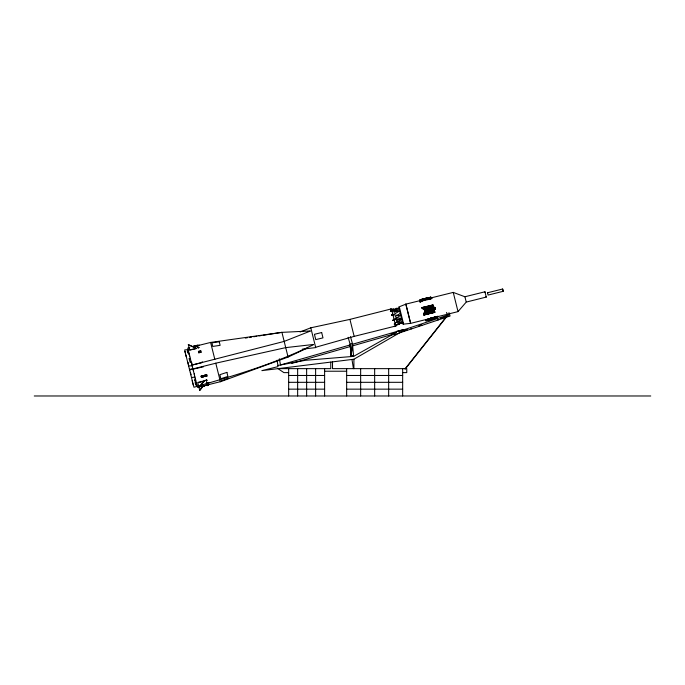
<?xml version="1.0" encoding="UTF-8"?>
<svg xmlns="http://www.w3.org/2000/svg" width="685" height="685" viewBox="0 0 685 685"><rect width="100%" height="100%" fill="white"/><g stroke="black" fill="none" stroke-linecap="round" stroke-linejoin="round"><path stroke-width="1.03" d="M433.879 308.378L434.812 309.56L434.196 309.68L433.622 307.359L434.221 307.214L434.812 309.56M434.675 309.046L435.138 308.952L434.787 307.488L433.622 307.359L434.239 307.24M392.214 314.406L392.085 315.271M392.154 315.34L393.121 315.502L392.034 315.109L392.805 314.244M392.008 314.954L392.856 314.432L391.88 314.997L393.019 315.109L392.025 314.826M352.433 343.545L351.011 356.585L350.112 344.204L352.433 343.545L353.614 356.38L305.519 360.276L277.964 365.456L277.964 366.621L261.85 370.645L353.905 359.223L403.217 330.709L403.217 329.827L396.469 331.42L396.469 332.293L353.614 356.38L351.011 355.883L353.614 356.38M352.569 343.553L351.157 355.9L353.554 355.703M352.39 346.285L352.629 344.23L350.437 336.626M395.356 324.459L394.5 324.476L394.329 323.791M437.287 316.701C435.232 317.549 439.813 315.665 437.355 316.924M196.98 345.882L197.143 345.189C204.301 345.009 191.911 346.773 199.446 345.394M197.015 346.002L197.143 345.189M193.641 346.747L193.872 346.053C199.643 345.163 192.237 348.263 193.872 346.053M435.472 316.693L428.245 319.03L428.151 319.869L425.531 319.698L427.26 320.066M394.209 326.265L395.673 325.717M423.681 314.458L425.325 310.485L422.088 308.156L425.376 310.553L423.809 315.066L434.855 312.326L433.006 304.928L422.123 307.539L422.26 307.967L432.851 305.279L434.761 312.035L426.395 314.192L424.572 307.026M434.333 307.616L435.283 307.83L435.138 308.952M395.091 323.406L394.312 324.236M431.559 297.847L430.976 298.309L430.831 297.162L419.794 299.987L422.106 299.071M420.975 300.775L422.251 299.747M425.445 307.462L425.959 310.647L428.442 306.546L433.81 309.971L433.468 309.355M429.606 306.64L433.545 309.029L433.322 308.181M425.368 308.25L426.121 307.171L434.247 312L433.408 312.206L425.513 307.505M425.488 308.721L426.353 307.3M431.833 312.617L425.522 308.841L426.609 307.034L434.179 311.444M433.408 312.214L434.016 311.024L427.115 306.923L425.839 309.021M426.609 307.753L426.926 307.222M425.736 309.68L427.32 307.043M426.404 310.605L425.873 310.288L430.394 312.899L433.254 308.13L429.992 306.161L433.382 308.61L430.882 312.788L425.77 309.8L427.586 306.794L433.896 310.536L432.843 312.3L425.325 307.805L425.65 307.282L433.768 312.12L434.119 311.521M425.924 310.211L428.056 306.675L433.768 310.048L434.059 310.947L427.457 307.017M428.356 306.829L426.044 310.699L429.897 313.019L433.211 307.685M428.442 307.188L428.759 306.657M426.087 311.136L429.024 306.4L433.528 309.081L431.387 312.651L425.642 309.312L427.08 310.177M426.216 311.624L429.247 306.529L426.301 311.666L428.938 313.268L430.334 312.985L428.887 312.095M429.058 307.548L429.563 306.717M426.327 312.103L429.812 306.46M426.464 312.591L430.206 306.298M430.283 306.366L426.541 312.634L427.954 313.482L429.195 311.444M428.202 310.339L430.471 306.067L433.305 308.053L432.629 305.467L431.507 305.75L432.929 306.606L431.327 309.312M428.579 311.076L426.746 313.593L431.344 305.793L430.831 306.152L433.185 307.574L431.199 310.896M426.746 313.602L430.891 306.726M431.13 306.341L431.439 305.818L432.894 306.675M428.819 310.69L431.661 305.955M427.046 313.781L431.91 305.716L432.757 306.204M427.723 313.345L431.884 306.469M429.426 311.067L429.932 310.236M430.711 308.952L432.612 305.733M432.714 305.758L428.39 313.439M426.241 311.743L428.878 313.328L432.843 306.238M428.51 313.422L432.672 306.537M429.623 312.129L428.938 313.259L432.971 306.726M430.043 311.435L430.548 310.596M430.959 309.911L430.925 309.483M428.536 312.711L429.375 313.216L433.031 307.145L431.233 305.99M429.495 313.191L432.012 309.012M432.244 308.635L432.552 308.113M429.897 313.019L430.411 312.18M430.651 311.803L430.968 311.273M432.629 309.372L430.831 312.865M433.459 308.661L431.336 312.711M433.057 310.031L431.464 312.702L432.792 312.377M431.867 312.548L433.639 309.569L428.399 306.752M431.944 312.583L433.716 309.611M433.759 310.048L432.423 312.463L433.117 311.315M433.965 310.579L432.92 312.351L425.453 307.582M433.888 312.095L434.196 311.555M426.061 307.12L426.147 307.094M430.908 297.744L432.423 297.615L430.968 298.026M426.216 299.345L426.19 298.215L426.455 299.336L425.12 299.576L424.846 298.497L430.454 298.258L422.808 298.943L423.381 299.936M199.686 390.27L202.683 386.323M405.203 369.035L446.911 316.419M198.933 387.179L204.481 380.757L199.018 387.522M300.039 331.977L310.784 327.815L349.932 319.39L391.469 308.875L395.819 326.325L394.295 326.591L395.75 326.051M390.596 309.337L391.049 309.183M394.44 323.834L395.125 323.551M420.736 300.852L422.268 299.619L419.871 300.176L419.999 300.818L422.414 300.253L422.371 299.062M420.727 300.792L422.268 299.576L419.879 300.244L419.999 300.818M403.174 322.789L400.614 323.132L403.114 322.447M394.063 319.278L392.839 320.537M395.194 316.65L399.68 313.816M203.916 386.391L203.376 385.826L203.916 386.391L205.748 385.235L203.385 385.878L199.763 390.57L197.751 382.444L204.481 380.757M403.071 322.875L400.622 323.2L403.157 322.464M207.212 385.612L209.156 384.379L207.212 385.612L206.699 384.987L209.156 384.379M394.106 319.45L393.361 319.886L394.217 319.904M434.41 317.506L436.088 317.283L432.809 319.005L428.938 319.535L429.084 320.22L433.93 317.557L434.65 318.414L434.418 317.575M198.436 351.499L200.816 350.891L201.133 352.176L198.753 352.775L198.436 351.499L200.816 350.908M198.753 352.775L201.133 352.167M396.341 320.811L400.793 318.277M434.59 317.48L434.804 318.362L436.354 317.523L430.557 318.354L428.938 319.201M434.804 318.362L434.872 316.941M392.71 320.409L394.038 319.167M394.611 323.474L400.348 320.238M430.874 318.285L431.396 319.458L428.981 319.818L433.391 317.463L433.399 318.808M430.796 318.294L431.302 319.45M433.922 318.602L433.271 317.506M432.552 319.022L432.047 317.849M435.343 318.14C423.484 318.345 430.411 322.481 435.848 316.778L435.925 317.343M429.555 320.066L429.358 318.765M433.451 317.48L433.845 318.671L436.122 317.506M433.845 318.671L433.622 317.489M428.964 319.544L431.987 317.883L436.088 317.386M433.691 317.48L428.981 319.998L430.351 319.809L429.906 318.602M428.947 318.91L429.041 320.212L433.939 317.455M435.532 316.77L434.658 317.283L436.088 317.078M436.088 316.804L430.437 319.767L428.981 319.921M431.216 319.475L436.088 316.907L434.692 317.035L435.095 318.268M436.336 317.686L435.24 318.174M394.08 312.411L398.713 309.92L393.824 310.168M431.07 319.475L430.531 319.741L430.009 318.516L428.921 319.056L434.453 318.414L434.179 317.6L434.71 318.388M432.971 318.867L432.398 317.737L431.122 318.2L431.49 319.433L431.456 318.037M429.118 318.816L436.302 317.48M435.103 316.89L435.249 318.217L434.795 316.958M436.037 317.917L435.18 316.881M189.634 370.114L192.776 368.496M206.305 383.052L206.853 383.437L208.677 382.461L206.305 383.052L206.939 383.771L208.677 382.461M392.882 314.543L392.171 314.903L392.976 314.929M313.593 344.598C275.627 363.547 234.578 375.654 193.949 387.248L193.521 385.509M313.559 344.461L285.731 347.62L215.784 363.187L220.399 381.75L288.077 357.065L307.043 348.126M398.327 308.404L391.897 311.324L399.064 311.324L393.01 314.835L400.134 315.631L394.372 319.518L401.17 319.784M392.043 311.178L390.39 311.127L391.829 310.314M392.094 311.392L390.441 311.35L391.897 310.579L390.441 311.35L392.111 311.435M398.944 323.097L401.693 321.882L396.598 321.847M486.119 296.459L486.264 297.067L466.228 302.085L458 311.624L410.649 323.354L405.897 304.14L398.644 307.034L402.926 324.193L410.606 323.371L405.811 304.149L422.371 300.056M427.192 298.112L428.142 297.847M310.236 331.103L284.181 341.404L191.971 365.088L202.349 362.493L202.152 361.689M422.85 300.09L422.791 298.977L422.842 300.064L425.539 299.516L425.599 298.335L425.787 299.439M425.471 298.437L425.488 299.533M424.075 299.825L430.351 297.427L429.632 297.478M426.036 299.413L430.377 297.71L426.678 298.112L426.952 299.225L426.335 298.18L426.772 299.234M422.799 299.045L430.463 298.472L430.326 297.333L430.403 298.497L429.546 298.634M424.238 298.634L422.799 299.208L428.005 298.994M422.808 299.328L425.231 298.42M426.455 299.336L422.808 299.482L426.096 298.232L426.275 299.336M422.833 299.662L427.046 298.078L427.286 299.122M422.833 299.79L427.423 297.992M422.234 299.045L422.302 300.193L419.914 301.46M429.581 297.504L422.85 300.039L423.501 299.953C422.525 298.634 424.811 298.103 424.315 299.747L423.989 298.703L424.126 299.825L424.983 299.645L424.64 298.54L424.494 299.747M425.06 299.619L430.368 297.547L429.11 297.598M426.584 299.302L430.385 297.838M427.534 299.097L430.437 297.992L426.875 298.146M430.445 298.163L428.502 298.891L428.639 297.701M428.134 297.804L428.193 298.925L428.039 297.821M221.383 380.809L228.379 378.308M425.856 320.631L428.442 319.792L425.856 320.631L425.676 320.075L428.219 319.082M428.579 297.744L422.85 299.953L423.57 299.927M425.813 320.563L428.365 320.46L425.907 320.888M425.676 320.075L428.219 319.133L428.596 320.357L428.485 318.979M396.469 332.293L391.323 334.015L391.811 335.487M399.466 331.292L449.591 314.518M402.395 331.377L407.224 329.768M418.732 325.914L421.626 324.947L421.797 325.452M440.78 318.534L447.545 316.273M393.824 334.811L450.088 315.99L448.975 312.66M428.904 318.919L429.546 318.713M430.505 318.397L430.608 319.672M432.894 317.617L433.956 317.566M437.321 316.556L438.203 316.367L437.261 316.35M431.927 317.891L432.329 319.159L431.576 318.003M433.391 318.773L433.203 317.515M428.373 320.529L436.85 317.772L436.688 317.283L428.373 319.801M419.999 300.749L422.414 300.21L422.285 300.938L431.011 298.891L430.925 298.146L432.432 297.658L430.951 298.043M348.126 337.294L350.309 344.897L280.507 364.977L279.343 358.794M352.629 344.23L402.66 329.827L402.66 330.709M291.793 363.375L350.309 346.533M352.364 345.942L392.394 334.426M315.639 347.269L354.162 336.378L395.742 326.009M200.988 376.211L203.368 375.62L203.659 376.801L201.673 377.324L200.988 376.211L203.368 375.62M204.327 375.346L206.759 374.738L207.067 375.979L204.952 376.519L204.327 375.346L206.759 374.738M433.048 304.971L421.969 307.685L425.308 310.296L421.943 307.659L422.131 308.207M424.349 307.085L422.243 307.942M426.207 314.501L426.079 314.107C419.34 318.105 429.418 304.345 423.887 314.629M426.104 314.192L434.547 312.137M423.989 314.989L426.053 314.115M423.946 314.903L434.855 312.326M204.618 376.587L207.067 375.979M189.736 347.646L187.741 348.143L197.52 387.393L220.382 381.691M195.696 346.156L210.612 342.44L281.929 332.362L310.202 330.966M188.255 350.189L187.459 350.386L188.324 353.854L189.12 353.657M189.625 349.864L196.441 348.485L189.702 350.163L188.298 344.546L196.364 348.177M187.981 352.475L188.777 352.278M430.6 298.018L453.247 292.401L464.909 296.759L484.954 291.793L485.074 292.23M190.259 358.229L189.154 358.503L190.096 362.296L191.209 362.022M189.248 358.897L190.361 358.623M191.466 363.059L191.791 364.36M191.749 364.189L191.894 362.904M432.817 305.236L424.726 307.419M487.532 292.76L502.619 289.019L503.184 291.313L488.105 295.055L487.549 292.82M192.922 368.924L215.792 363.221M192.982 369.164L203.428 366.809M193.324 370.508L193.564 371.467M394.466 324.339L395.322 324.313M194.369 374.772L194.317 373.625M201.287 377.392L203.659 376.801M195.439 379.002L194.643 379.207L195.585 382.975L196.381 382.778M194.942 380.38L195.73 380.175M198.796 382.538L204.567 381.1M195.901 384.276L196.689 384.079M196.749 384.268L195.645 384.542L195.156 382.59M206.39 383.386L208.779 382.846M399.364 324.305L395.682 325.221L401.941 322.875L397.754 323.217M434.084 309.192L435.138 308.935L435.377 308.01M420.188 301.717L420.093 302.273L422.32 300.912M393.541 309.021L391.674 309.466L394.526 309.012M395.408 308.575L397.274 308.13M430.762 298.951L430.591 297.299L430.762 298.951L430.942 297.675M420.051 301.152L420.128 300.509M391.024 309.081L390.561 309.158M426.104 298.275L426.096 299.413M422.799 299.439L427.466 299.114L427.175 298.009M429.05 298.746L429.195 297.573L429.735 298.609L429.204 297.615M397.231 324.407L399.192 324.099M245.35 338.065L247.439 337.731M249.528 337.405L251.618 337.08M253.707 336.755L256.841 336.258M258.93 335.933L261.019 335.607M263.108 335.282L281.92 332.336L288.077 357.065M436.354 317.498L431.276 318.165L428.947 319.347L433.143 318.85L432.706 317.669M394.363 320.494L392.899 320.46M394.389 320.606L392.745 320.375M432.312 319.116L431.755 317.986L432.244 319.193M429.709 319.929L429.658 318.628L436.362 317.797M188.101 349.555L184.667 349.966L185.104 351.705M191.535 377.503L194.96 377.092M302.196 349.196L315.716 347.603L310.784 327.815M434.641 317.172L436.088 316.984L431.858 319.304L428.973 319.724L432.877 317.575L433.288 318.85L436.088 317.412L436.157 317.926M428.93 319.236L434.136 318.576L433.768 317.549M433.614 318.748L433.1 318.825M430.668 319.621L430.497 318.362M435.412 318.131L434.924 316.915L436.054 317.96L435.6 316.838M431.764 319.347L431.285 318.131M430.463 298.472L430.326 297.333L423.142 300.03L422.842 298.917L423.321 299.962M430.385 297.684L428.228 297.778L428.442 298.917M430.445 298.052L425.702 298.326L425.976 299.439M424.058 298.703L430.463 298.3M422.782 299.105L428.93 298.814L427.586 299.054L427.294 297.984L427.774 299.02L427.842 297.941M422.842 299.85L424.563 299.722L424.649 298.583L424.803 299.653M428.887 297.71L429.058 298.78M188.572 365.867L192.117 365.816M189.411 369.301L192.947 369.249M402.66 331.471L403.217 331.471M324.613 371.227L346.653 371.227M288.659 372.623L283.907 372.623L277.964 368.641L330.752 368.641L330.752 362.1M402.66 372.623L406.762 372.623L406.762 368.641L332.508 368.641L332.508 361.877M288.659 375.474L324.613 375.474M346.653 375.474L402.66 375.474M288.659 382.316L324.613 382.316M346.653 382.316L402.66 382.316M288.659 389.149L324.613 389.149M346.653 389.149L402.66 389.149M34.25 395.981L650.75 395.981M193.889 346.13L196.038 346.233M395.51 317.926L399.74 318.208M434.787 307.505L435.403 308.113M188.375 344.855L196.441 348.485M432.62 305.733L427.449 313.61L427.894 313.559L426.481 312.711M432.226 306.589L433.057 307.085M431.593 306.743L430.771 306.229L426.635 313.113L427.406 313.696L426.755 313.85L426.001 310.776L429.855 313.096M428.476 308.019L429.007 308.336M429.384 308.558L430.223 309.055M432.132 310.202L432.655 310.519M426.472 307.265L434.29 311.923L434.084 311.076M427.8 308.447L428.639 308.944M429.015 309.166L429.855 309.663M430.557 310.091L431.088 310.408M431.447 310.622L432.295 311.127M432.988 311.538L433.511 311.863M425.625 307.976L431.935 311.743M425.436 308.276L432.355 312.42M425.394 308.353L432.303 312.497M425.565 308.755L431.559 312.36M427.757 310.588L431.019 312.565M425.813 309.723L430.582 312.6M427.68 311.375L428.211 311.684M426.164 311.178L429.409 313.148M426.412 312.146L428.442 313.37M447.391 315.434L405.023 368.89M206.716 384.987L207.187 385.518M424.614 307.454L426.258 314.141M448.512 315.948L448.684 316.461M446.551 312.437L447.476 315.22M437.878 319.51L438.049 320.015M436.439 317.301L436.593 317.763M435.54 316.864L435.865 317.977M432.646 317.703L433.151 318.893L432.526 317.694M432.226 317.831L432.68 319.047M430.317 318.457L430.685 319.664M429.837 318.611L430.189 319.818M429.529 318.671L429.906 319.946M429.178 318.782L429.666 319.981M429.255 320.126L428.887 318.876L429.015 320.186M428.271 319.758L428.493 320.417L428.382 319.056M425.668 319.998L425.856 320.546M411 328.5L411.171 329.005M425.531 319.698L425.71 320.272M431.533 298.018L430.993 298.463L431.507 297.684M486.273 297.119L484.954 291.793M464.952 296.896L466.177 301.811M453.384 292.889L453.247 292.401L457.982 311.452M405.897 304.14L406.034 304.628M189.608 355.772L189.728 356.26M437.766 316.41L437.783 316.701M399.466 307.496L403.602 324.056M349.932 319.39L354.162 336.378M210.595 342.38L214.85 359.462M198.838 351.277L199.155 352.544M204.644 375.277L204.952 376.519M201.373 376.142L201.673 377.324M189.214 354.599L189.437 355.498M196.355 383.223L196.569 384.097M195.73 383.609L196.235 385.629M187.296 351.045L187.664 352.518M187.93 362.288L188.058 362.793M188.187 363.298L188.521 364.66M190.43 372.323L190.781 373.787M190.91 374.275L191.038 374.798M185.19 352.21L193.35 384.996M184.89 351.405L185.327 353.152M185.789 355.001L186.217 356.748M192.177 380.672L192.613 382.427M192.922 383.617L193.358 385.364M502.876 290.097L502.619 289.019M502.927 290.243L503.184 291.296M430.017 297.401L430.214 298.506M429.829 297.47L430.034 298.574M429.769 297.495L429.923 298.6M429.358 297.564L429.555 298.677M429.033 297.607L429.238 298.711L428.878 297.667M427.74 297.881L428.074 298.994M426.918 298.078L427.2 299.131M426.823 298.078L427.097 299.191M425.308 299.542L425.145 298.437L425.239 299.55M423.698 298.737L423.818 299.859M422.302 300.193L422.448 300.869M419.914 301.409L420.085 301.974M276.988 360.301L277.964 365.456M351.962 359.462L353.443 368.641M436.73 316.641L436.773 317.112M350.309 344.897L351.045 354.445M430.831 297.162L430.899 298.429L422.174 300.218M402.66 368.641L402.66 395.981M388.66 368.641L388.66 395.981M374.661 368.641L374.661 395.981M360.652 368.641L360.652 395.981M353.905 359.223L353.905 368.641M346.653 368.641L346.653 395.981M324.613 368.641L324.613 395.981M315.622 368.641L315.622 395.981M306.64 368.641L306.64 395.981M297.65 368.641L297.65 395.981M288.659 368.641L288.659 395.981M205.945 380.286C206.442 381.879 207.735 379.105 205.997 380.115C206.211 381.913 207.718 379.036 205.945 380.286M206.014 380.543C206.63 382.204 207.632 379.259 206.014 380.543M198.873 347.732L197.794 347.886L198.89 347.723M197.751 347.406L198.796 347.423L197.751 347.406M391.948 310.81L390.775 311.358L392.068 311.273L390.929 311.273L391.948 310.81M226.915 372.383L219.868 374.695L220.827 378.745L227.865 376.442L226.915 372.383M321.676 332.533L314.441 334.306L315.742 339.632L322.977 337.868L321.676 332.533M434.795 309.534L434.196 309.68L434.795 309.534M219.277 341.764L211.93 342.842L212.761 346.43L220.116 345.343L219.277 341.764"/></g></svg>
